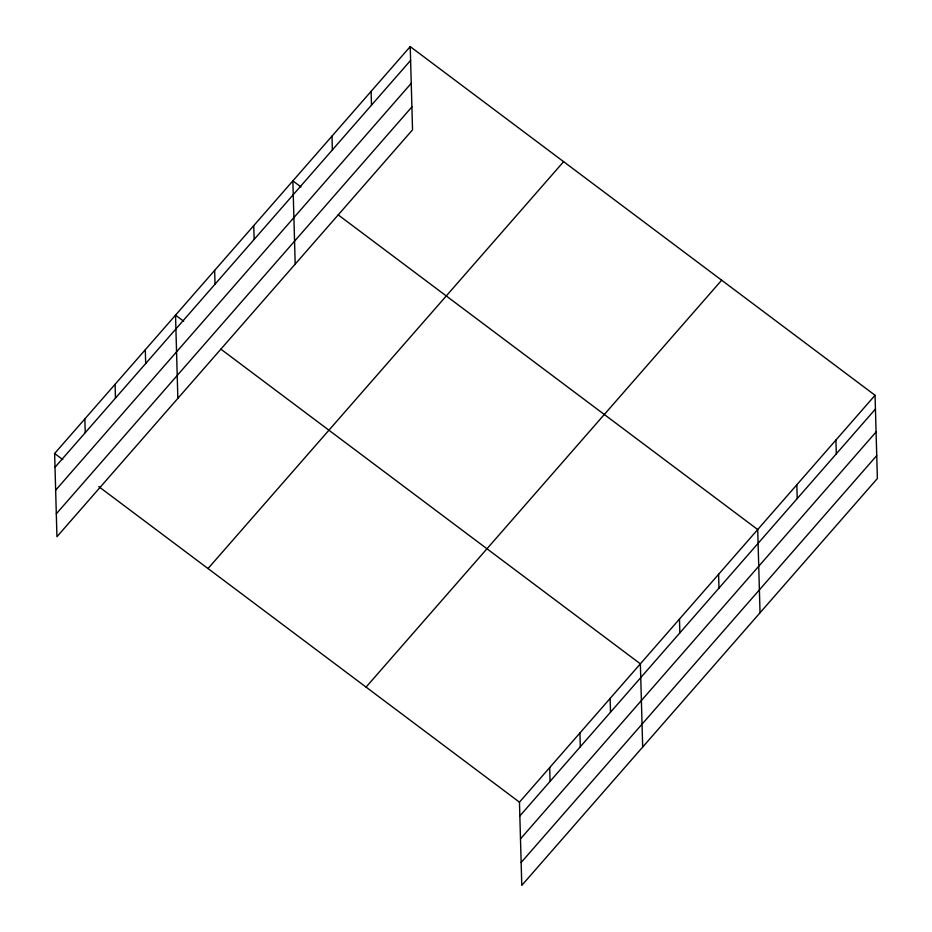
<?xml version="1.0" encoding="UTF-8"?>
<svg xmlns="http://www.w3.org/2000/svg" width="932" height="932" viewBox="0 0 932 932"><rect width="100%" height="100%" fill="white"/><g stroke="black" fill="none" stroke-linecap="round" stroke-linejoin="round"><path stroke-width="1.4" d="M410.22 46.6L412.538 129.828L56.945 536.727L54.627 453.488L410.22 46.6L875.055 395.273L877.373 478.512L521.78 885.4L519.462 802.172L875.055 395.273M55.011 467.282L410.604 60.394M55.652 490.197L411.245 83.309M56.316 513.812L411.897 106.912M208.022 568.555L563.615 161.667M366.066 687.105L721.659 280.217M519.846 815.954L875.439 409.066M520.487 838.87L876.08 431.982M521.151 862.484L876.732 455.597M301.001 186.971L292.869 180.878L295.199 264.106M338.188 214.873L757.704 529.551L760.034 612.778M183.662 321.249L175.531 315.144L177.849 398.383M220.849 349.139L640.366 663.829L642.684 747.056M54.627 453.488L62.759 459.593M98.78 486.609L519.462 802.172M835.934 440.032L836.319 453.826M796.825 484.791L797.209 498.585M718.595 574.31L718.98 588.104M679.475 619.069L679.859 632.863M610.134 698.406L610.518 712.199M579.914 732.995L580.298 746.788M549.682 767.584L550.066 781.377M371.099 91.359L371.484 105.153M331.99 136.119L332.375 149.912M253.76 225.637L254.145 239.419M214.64 270.385L215.024 284.178M145.299 349.733L145.683 363.527M115.079 384.322L115.463 398.115M84.847 418.899L85.231 432.693"/></g></svg>
